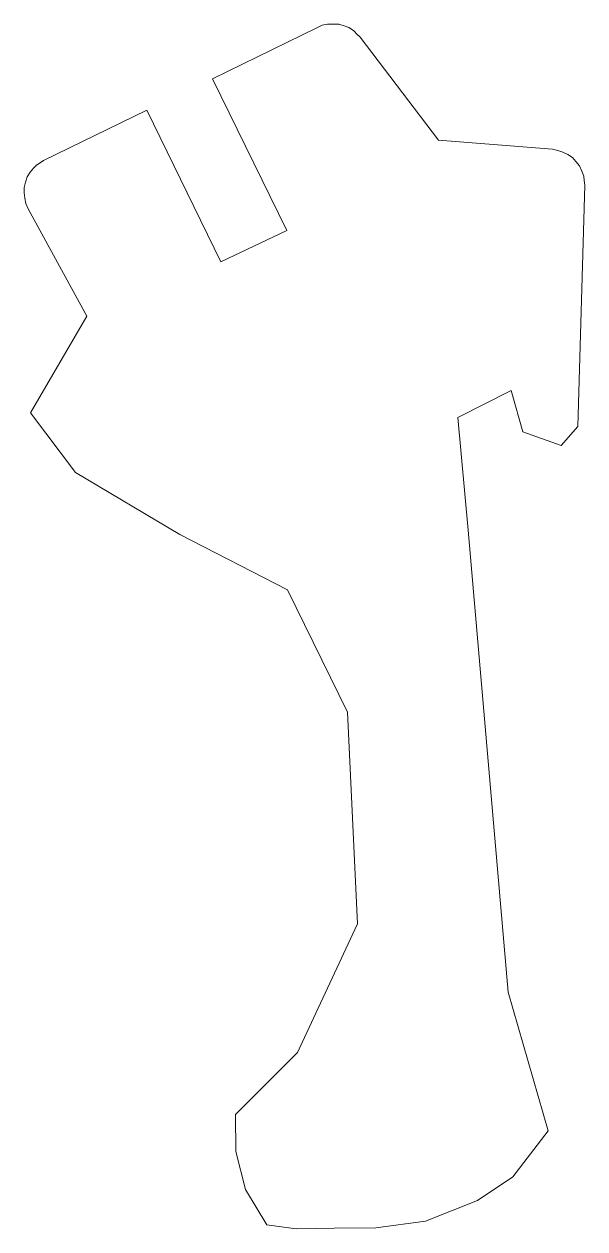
# Model space of a CAD drawing. Header units: millimetres. Extents: x -108 to 108, y -75 to 75.
# Drawn here: x 43.61 to 56.46, y -12.61 to 15.01 of the extents above; entities that cross this region are included whole.
import ezdxf

# ---------------------------------------------------------------- set-up
doc = ezdxf.new("R2010")
doc.units = ezdxf.units.MM
doc.header["$MEASUREMENT"] = 0
doc.layers.add('Layer 1', color=7, linetype='Continuous')

msp = doc.modelspace()

# ---------------------------------------------------------------- linework, layer by layer
at = {"layer": 'Layer 1', "lineweight": 9}
msp.add_open_spline([(51.3084, 14.7152), (51.3084, 14.7152), (51.2817, 14.7423), (51.2817, 14.7423), (51.2817, 14.7423), (51.2817, 14.7423), (51.253, 14.7693), (51.253, 14.7693), (51.253, 14.7693), (51.253, 14.7693), (51.253, 14.7693), (51.253, 14.7693), (51.253, 14.7693), (51.253, 14.7693), (51.1595, 14.864), (51.1595, 14.864), (51.1595, 14.864), (51.1595, 14.864), (51.0507, 14.9316), (51.0507, 14.9316), (51.0507, 14.9316), (51.0507, 14.9316), (51.0507, 14.9316), (51.0507, 14.9316), (51.0507, 14.9316), (51.0507, 14.9316), (50.942, 14.9722), (50.942, 14.9722), (50.942, 14.9722), (50.942, 14.9722), (50.8217, 15.0128), (50.8217, 15.0128), (50.8217, 15.0128), (50.8217, 15.0128), (50.8217, 15.0128), (50.8217, 15.0128), (50.8217, 15.0128), (50.8217, 15.0128), (50.6996, 15.0128), (50.6996, 15.0128), (50.6996, 15.0128), (50.6996, 15.0128), (50.5641, 15.0128), (50.5641, 15.0128), (50.5641, 15.0128), (50.5641, 15.0128), (50.5641, 15.0128), (50.5641, 15.0128), (50.5641, 15.0128), (50.5641, 15.0128), (50.4419, 14.9857), (50.4419, 14.9857), (50.4419, 14.9857), (50.4419, 14.9857), (50.3331, 14.9316), (50.3331, 14.9316), (50.3331, 14.9316), (50.3331, 14.9316), (47.9265, 13.755), (47.9265, 13.755), (47.9265, 13.755), (47.9265, 13.755), (49.6308, 10.279), (49.6308, 10.279), (49.6308, 10.279), (49.6308, 10.279), (48.1154, 9.5622), (48.1154, 9.5622), (48.1154, 9.5622), (48.1154, 9.5622), (46.4244, 13.0381), (46.4244, 13.0381), (46.4244, 13.0381), (46.4244, 13.0381), (44.0579, 11.8885), (44.0579, 11.8885), (44.0579, 11.8885), (44.0579, 11.8885), (44.0579, 11.8885), (44.0579, 11.8885), (44.0579, 11.8885), (44.0579, 11.8885), (43.9777, 11.8344), (43.9777, 11.8344), (43.9777, 11.8344), (43.9777, 11.8344), (43.8956, 11.7803), (43.8956, 11.7803), (43.8956, 11.7803), (43.8956, 11.7803), (43.8288, 11.7127), (43.8288, 11.7127), (43.8288, 11.7127), (43.8288, 11.7127), (43.8288, 11.7127), (43.8288, 11.7127), (43.8288, 11.7127), (43.8288, 11.7127), (43.7468, 11.618), (43.7468, 11.618), (43.7468, 11.618), (43.7468, 11.618), (43.68, 11.5098), (43.68, 11.5098), (43.68, 11.5098), (43.68, 11.5098), (43.68, 11.5098), (43.68, 11.5098), (43.68, 11.5098), (43.68, 11.5098), (43.6399, 11.3881), (43.6399, 11.3881), (43.6399, 11.3881), (43.6399, 11.3881), (43.6113, 11.2663), (43.6113, 11.2663), (43.6113, 11.2663), (43.6113, 11.2663), (43.6113, 11.2663), (43.6113, 11.2663), (43.6113, 11.2663), (43.6113, 11.2663), (43.6113, 11.1446), (43.6113, 11.1446), (43.6113, 11.1446), (43.6113, 11.1446), (43.6246, 11.0229), (43.6246, 11.0229), (43.6246, 11.0229), (43.6246, 11.0229), (43.6246, 11.0229), (43.6246, 11.0229), (43.6246, 11.0229), (43.6246, 11.0229), (43.6532, 10.9012), (43.6532, 10.9012), (43.6532, 10.9012), (43.6532, 10.9012), (43.7067, 10.7794), (43.7067, 10.7794), (43.7067, 10.7794), (43.7067, 10.7794), (45.0465, 8.3179), (45.0465, 8.3179), (45.0465, 8.3179), (45.0465, 8.3179), (43.7601, 6.0998), (43.7601, 6.0998), (43.7601, 6.0998), (43.7601, 6.0998), (44.7888, 4.7337), (44.7888, 4.7337), (44.7888, 4.7337), (44.7888, 4.7337), (47.1821, 3.3136), (47.1821, 3.3136), (47.1821, 3.3136), (47.1821, 3.3136), (49.6441, 2.0422), (49.6441, 2.0422), (49.6441, 2.0422), (49.6441, 2.0422), (51.024, -0.7575), (51.024, -0.7575), (51.024, -0.7575), (51.024, -0.7575), (51.253, -5.613), (51.253, -5.613), (51.253, -5.613), (51.253, -5.613), (49.8751, -8.5615), (49.8751, -8.5615), (49.8751, -8.5615), (49.8751, -8.5615), (48.4532, -9.9815), (48.4532, -9.9815), (48.4532, -9.9815), (48.4532, -9.9815), (48.4666, -10.8336), (48.4666, -10.8336), (48.4666, -10.8336), (48.4666, -10.8336), (48.6841, -11.6992), (48.6841, -11.6992), (48.6841, -11.6992), (48.6841, -11.6992), (49.1708, -12.5107), (49.1708, -12.5107), (49.1708, -12.5107), (49.1708, -12.5107), (49.8464, -12.6055), (49.8464, -12.6055), (49.8464, -12.6055), (49.8464, -12.6055), (50.7129, -12.592), (50.7129, -12.592), (50.7129, -12.592), (50.7129, -12.592), (51.6729, -12.5784), (51.6729, -12.5784), (51.6729, -12.5784), (51.6729, -12.5784), (52.8085, -12.4295), (52.8085, -12.4295), (52.8085, -12.4295), (52.8085, -12.4295), (53.9994, -11.9562), (53.9994, -11.9562), (53.9994, -11.9562), (53.9994, -11.9562), (54.8106, -11.4152), (54.8106, -11.4152), (54.8106, -11.4152), (54.8106, -11.4152), (55.6217, -10.3603), (55.6217, -10.3603), (55.6217, -10.3603), (55.6217, -10.3603), (54.7018, -7.1818), (54.7018, -7.1818), (54.7018, -7.1818), (54.7018, -7.1818), (53.7838, 3.4083), (53.7838, 3.4083), (53.7838, 3.4083), (53.7838, 3.4083), (53.5528, 5.9916), (53.5528, 5.9916), (53.5528, 5.9916), (53.5528, 5.9916), (54.7705, 6.6137), (54.7705, 6.6137), (54.7705, 6.6137), (54.7705, 6.6137), (55.0415, 5.667), (55.0415, 5.667), (55.0415, 5.667), (55.0415, 5.667), (55.9194, 5.3559), (55.9194, 5.3559), (55.9194, 5.3559), (55.9194, 5.3559), (56.2992, 5.7887), (56.2992, 5.7887), (56.2992, 5.7887), (56.2992, 5.7887), (56.4614, 11.3204), (56.4614, 11.3204), (56.4614, 11.3204), (56.4614, 11.3204), (56.4614, 11.3204), (56.4614, 11.3204), (56.4614, 11.3204), (56.4614, 11.3204), (56.4481, 11.4286), (56.4481, 11.4286), (56.4481, 11.4286), (56.4481, 11.4286), (56.4347, 11.5233), (56.4347, 11.5233), (56.4347, 11.5233), (56.4347, 11.5233), (56.4347, 11.5233), (56.4347, 11.5233), (56.4347, 11.5233), (56.4347, 11.5233), (56.3927, 11.645), (56.3927, 11.645), (56.3927, 11.645), (56.3927, 11.645), (56.3393, 11.7668), (56.3393, 11.7668), (56.3393, 11.7668), (56.3393, 11.7668), (56.3393, 11.7668), (56.3393, 11.7668), (56.3393, 11.7668), (56.3393, 11.7668), (56.2572, 11.8614), (56.2572, 11.8614), (56.2572, 11.8614), (56.2572, 11.8614), (56.1771, 11.9561), (56.1771, 11.9561), (56.1771, 11.9561), (56.1771, 11.9561), (56.1771, 11.9561), (56.1771, 11.9561), (56.1771, 11.9561), (56.1771, 11.9561), (56.0683, 12.0237), (56.0683, 12.0237), (56.0683, 12.0237), (56.0683, 12.0237), (55.9595, 12.0778), (55.9595, 12.0778), (55.9595, 12.0778), (55.9595, 12.0778), (55.9595, 12.0778), (55.9595, 12.0778), (55.9595, 12.0778), (55.9595, 12.0778), (55.8393, 12.1184), (55.8393, 12.1184), (55.8393, 12.1184), (55.8393, 12.1184), (55.7171, 12.1455), (55.7171, 12.1455), (55.7171, 12.1455), (55.7171, 12.1455), (53.1062, 12.3483), (53.1062, 12.3483), (53.1062, 12.3483), (53.1062, 12.3483), (51.3084, 14.7152), (51.3084, 14.7152), (51.3084, 14.7152), (51.3084, 14.7152), (51.3084, 14.7152), (51.3084, 14.7152)], degree=3, knots=[0, 0, 0, 0, 0.0123457, 0.0123457, 0.0123457, 0.0123457, 0.0246914, 0.0246914, 0.0246914, 0.0246914, 0.037037, 0.037037, 0.037037, 0.037037, 0.0493827, 0.0493827, 0.0493827, 0.0493827, 0.0617284, 0.0617284, 0.0617284, 0.0617284, 0.0740741, 0.0740741, 0.0740741, 0.0740741, 0.0864198, 0.0864198, 0.0864198, 0.0864198, 0.0987654, 0.0987654, 0.0987654, 0.0987654, 0.1111111, 0.1111111, 0.1111111, 0.1111111, 0.1234568, 0.1234568, 0.1234568, 0.1234568, 0.1358025, 0.1358025, 0.1358025, 0.1358025, 0.1481481, 0.1481481, 0.1481481, 0.1481481, 0.1604938, 0.1604938, 0.1604938, 0.1604938, 0.1728395, 0.1728395, 0.1728395, 0.1728395, 0.1851852, 0.1851852, 0.1851852, 0.1851852, 0.1975309, 0.1975309, 0.1975309, 0.1975309, 0.2098765, 0.2098765, 0.2098765, 0.2098765, 0.2222222, 0.2222222, 0.2222222, 0.2222222, 0.2345679, 0.2345679, 0.2345679, 0.2345679, 0.2469136, 0.2469136, 0.2469136, 0.2469136, 0.2592593, 0.2592593, 0.2592593, 0.2592593, 0.2716049, 0.2716049, 0.2716049, 0.2716049, 0.2839506, 0.2839506, 0.2839506, 0.2839506, 0.2962963, 0.2962963, 0.2962963, 0.2962963, 0.308642, 0.308642, 0.308642, 0.308642, 0.3209877, 0.3209877, 0.3209877, 0.3209877, 0.3333333, 0.3333333, 0.3333333, 0.3333333, 0.345679, 0.345679, 0.345679, 0.345679, 0.3580247, 0.3580247, 0.3580247, 0.3580247, 0.3703704, 0.3703704, 0.3703704, 0.3703704, 0.382716, 0.382716, 0.382716, 0.382716, 0.3950617, 0.3950617, 0.3950617, 0.3950617, 0.4074074, 0.4074074, 0.4074074, 0.4074074, 0.4197531, 0.4197531, 0.4197531, 0.4197531, 0.4320988, 0.4320988, 0.4320988, 0.4320988, 0.4444444, 0.4444444, 0.4444444, 0.4444444, 0.4567901, 0.4567901, 0.4567901, 0.4567901, 0.4691358, 0.4691358, 0.4691358, 0.4691358, 0.4814815, 0.4814815, 0.4814815, 0.4814815, 0.4938272, 0.4938272, 0.4938272, 0.4938272, 0.5061728, 0.5061728, 0.5061728, 0.5061728, 0.5185185, 0.5185185, 0.5185185, 0.5185185, 0.5308642, 0.5308642, 0.5308642, 0.5308642, 0.5432099, 0.5432099, 0.5432099, 0.5432099, 0.5555556, 0.5555556, 0.5555556, 0.5555556, 0.5679012, 0.5679012, 0.5679012, 0.5679012, 0.5802469, 0.5802469, 0.5802469, 0.5802469, 0.5925926, 0.5925926, 0.5925926, 0.5925926, 0.6049383, 0.6049383, 0.6049383, 0.6049383, 0.617284, 0.617284, 0.617284, 0.617284, 0.6296296, 0.6296296, 0.6296296, 0.6296296, 0.6419753, 0.6419753, 0.6419753, 0.6419753, 0.654321, 0.654321, 0.654321, 0.654321, 0.6666667, 0.6666667, 0.6666667, 0.6666667, 0.6790123, 0.6790123, 0.6790123, 0.6790123, 0.691358, 0.691358, 0.691358, 0.691358, 0.7037037, 0.7037037, 0.7037037, 0.7037037, 0.7160494, 0.7160494, 0.7160494, 0.7160494, 0.7283951, 0.7283951, 0.7283951, 0.7283951, 0.7407407, 0.7407407, 0.7407407, 0.7407407, 0.7530864, 0.7530864, 0.7530864, 0.7530864, 0.7654321, 0.7654321, 0.7654321, 0.7654321, 0.7777778, 0.7777778, 0.7777778, 0.7777778, 0.7901235, 0.7901235, 0.7901235, 0.7901235, 0.8024691, 0.8024691, 0.8024691, 0.8024691, 0.8148148, 0.8148148, 0.8148148, 0.8148148, 0.8271605, 0.8271605, 0.8271605, 0.8271605, 0.8395062, 0.8395062, 0.8395062, 0.8395062, 0.8518519, 0.8518519, 0.8518519, 0.8518519, 0.8641975, 0.8641975, 0.8641975, 0.8641975, 0.8765432, 0.8765432, 0.8765432, 0.8765432, 0.8888889, 0.8888889, 0.8888889, 0.8888889, 0.9012346, 0.9012346, 0.9012346, 0.9012346, 0.9135802, 0.9135802, 0.9135802, 0.9135802, 0.9259259, 0.9259259, 0.9259259, 0.9259259, 0.9382716, 0.9382716, 0.9382716, 0.9382716, 0.9506173, 0.9506173, 0.9506173, 0.9506173, 0.962963, 0.962963, 0.962963, 0.962963, 0.9753086, 0.9753086, 0.9753086, 0.9753086, 1, 1, 1, 1], dxfattribs=at)

doc.saveas('drawing.dxf')
